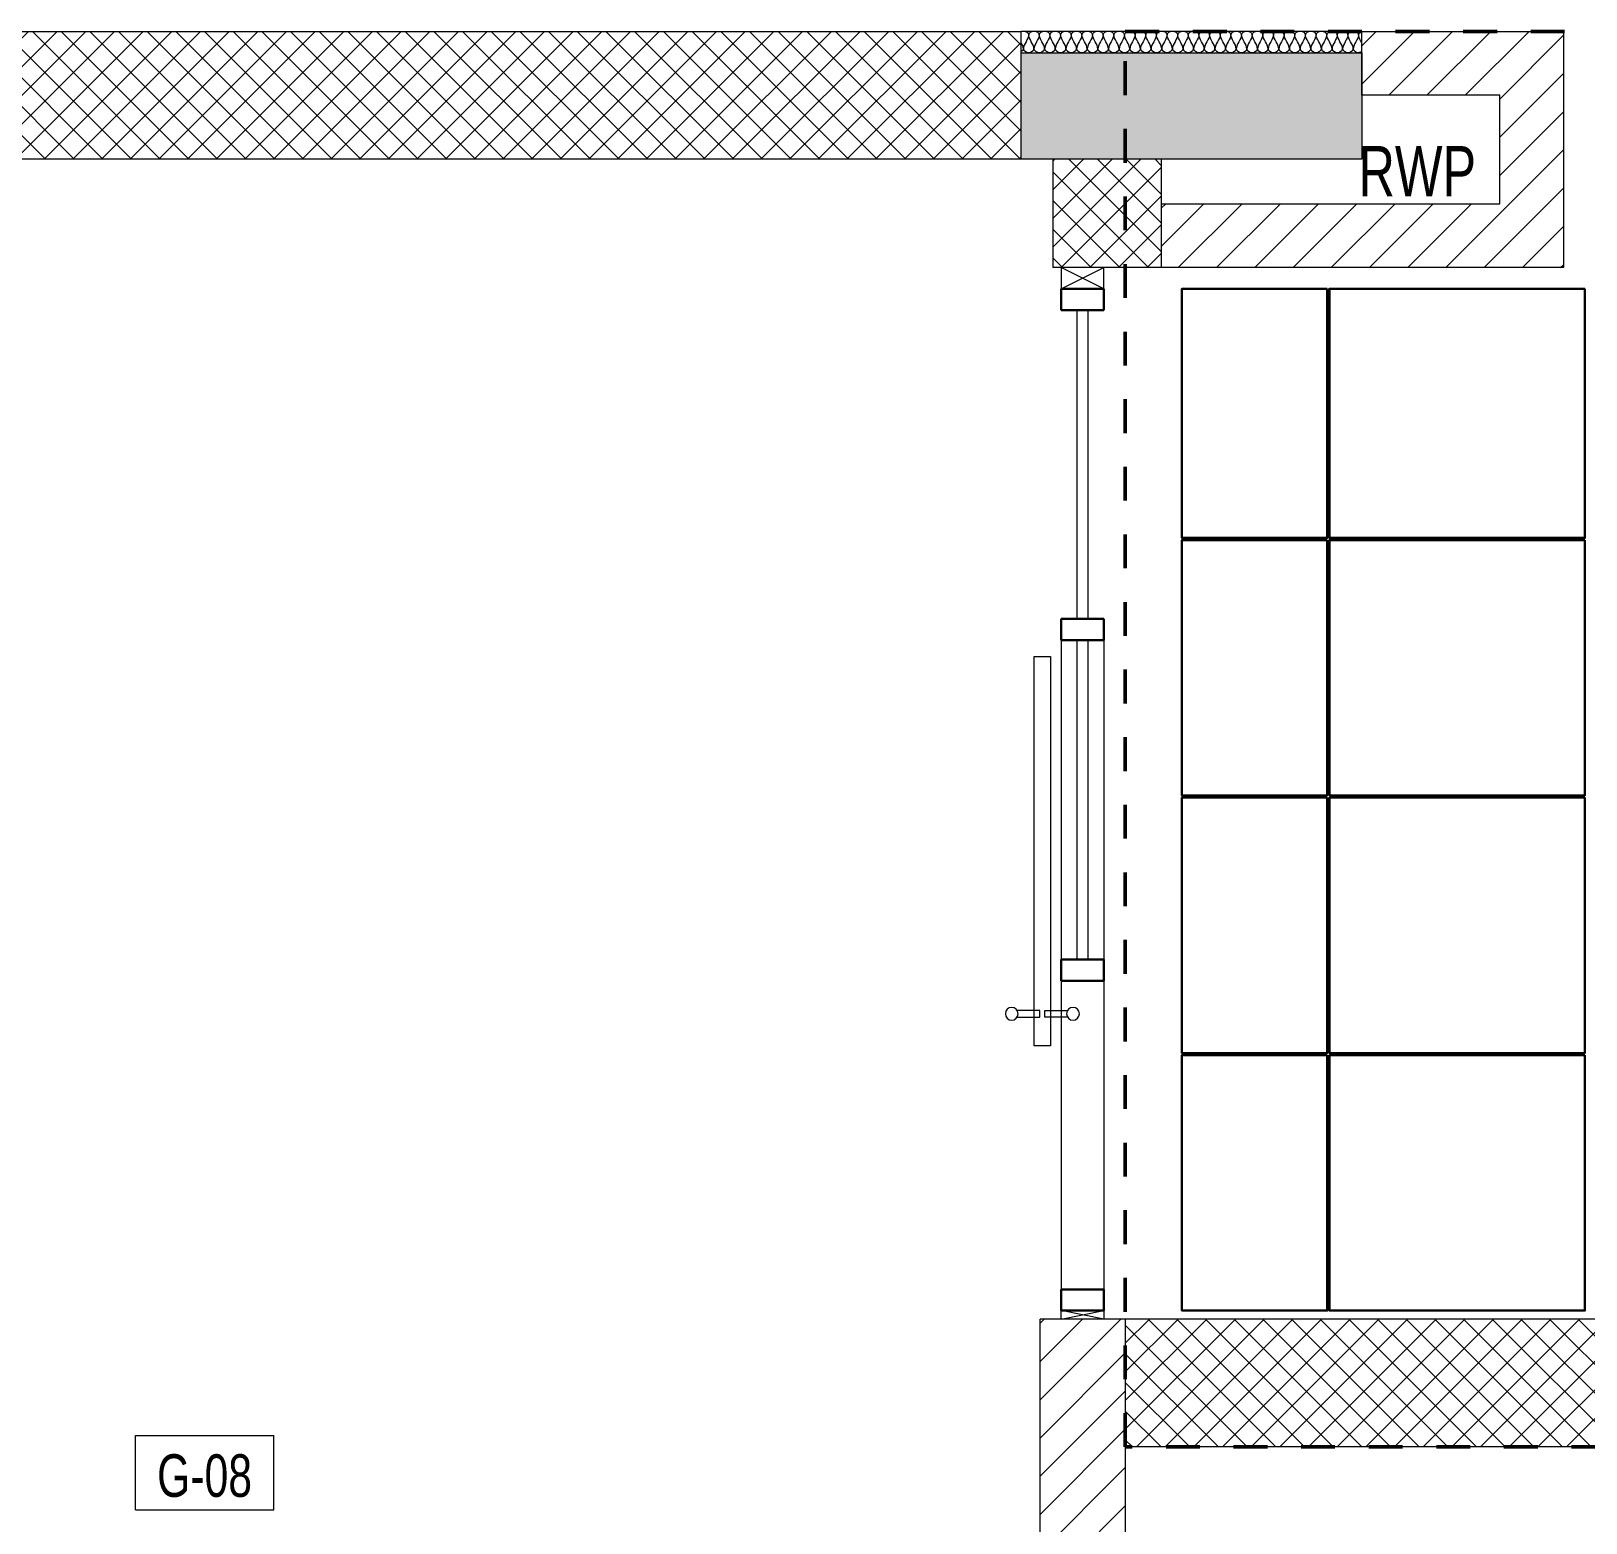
# Model space of a CAD drawing. Header units: millimetres. Extents: x -18512 to 101824, y -95768 to 52898.
# Drawn here: x 23193 to 26845, y -79725 to -76222 of the extents above; entities that cross this region are included whole.
import ezdxf

# ---------------------------------------------------------------- set-up
doc = ezdxf.new("R2010")
doc.units = ezdxf.units.MM
doc.header["$LTSCALE"] = 25
doc.linetypes.add('Dash', pattern=[6.35, 3.175, -3.175])
for name, color, linetype, lineweight in [('_FW_WALL_EXISTING', 150, 'Continuous', 25), ('A-ANNO-TEXT', 2, 'Continuous', 9), ('A-AREA-IDEN', 2, 'Continuous', 9), ('A-DETL-INSL', 8, 'Continuous', 9), ('A-DOOR', 31, 'Continuous', 18), ('A-FLOR-OTLN', 6, 'Continuous', 18), ('A-FLOR-STRS', 2, 'Continuous', 9), ('A-GLAZ', 6, 'Continuous', 9), ('A-GLAZ-CWMG', 51, 'Continuous', 9), ('A-TILES', 43, 'Continuous', 30), ('Archi-frame', 253, 'Continuous', 9), ('I-WALL', 2, 'Continuous', 9), ('S-COLS', 6, 'Continuous', 9)]:
    doc.layers.add(name, color=color, linetype=linetype, lineweight=lineweight)
doc.layers.add('AR WALL HATCH', color=8, linetype='Continuous')
doc.styles.add('Arial Narrow_3', font='fi_9001f.ttf', dxfattribs={"width": 0.75, "height": 117.993921})
doc.styles.add('Arial Narrow_4', font='fi_9001f.ttf', dxfattribs={"width": 0.75, "height": 147.492401})
pattern_1 = [(45, (15109.02, -8529), (-33.67596, 33.67596), []), (135, (15109.02, -8529), (-33.67596, -33.67596), [])]
pattern_2 = [(45, (15109.02, -8529), (-44.90128, 44.90128), [])]

# ---------------------------------------------------------------- blocks, each defined once
blk = doc.blocks.new('landscap')
at = {"layer": 'A-TILES', "color": 9, "ltscale": 25}
for points in [[(-33013.7, -85950.4), (-33013.7, -85609), (-32428.7, -85609), (-32428.7, -85950.4)], [(-32423.7, -85950.4), (-32423.7, -85609), (-31823.7, -85609), (-31823.7, -85950.4)], [(-31818.7, -85950.4), (-31818.7, -85609), (-31218.7, -85609), (-31218.7, -85950.4)], [(-31213.7, -85950.4), (-31213.7, -85609), (-30613.7, -85609), (-30613.7, -85950.4)], [(-33013.7, -86555.4), (-33013.7, -85955.4), (-32428.7, -85955.4), (-32428.7, -86555.4)], [(-32423.7, -86555.4), (-32423.7, -85955.4), (-31823.7, -85955.4), (-31823.7, -86555.4)], [(-31818.7, -86555.4), (-31818.7, -85955.4), (-31218.7, -85955.4), (-31218.7, -86555.4)], [(-31213.7, -86555.4), (-31213.7, -85955.4), (-30613.7, -85955.4), (-30613.7, -86555.4)]]:
    blk.add_lwpolyline(points, close=True, dxfattribs=at)
blk = doc.blocks.new('Q  CurtainWall sliding door - GD03X-7221605-GROUND FLOOR PLAN')
at = {"layer": 'A-DOOR'}
for p, q in [((276.7, -34.7), (276.7, -88)), ((292.7, -88), (292.7, -34.7)), ((1124.1, -75), (209.7, -75)), ((209.7, -75), (209.7, -113)), ((276.7, -88), (292.7, -88)), ((276.7, -153.3), (276.7, -100)), ((276.7, -100), (292.7, -100)), ((292.7, -100), (292.7, -153.3)), ((1124.1, -113), (1124.1, -75)), ((209.7, -113), (1124.1, -113))]:
    blk.add_line(p, q, dxfattribs=at)
for centre in [(284.7, -22), (284.7, -166)]:
    blk.add_circle(centre, 15, dxfattribs=at)
blk = doc.blocks.new('Rectangular Mullion - 50 x 100mm-7747995-GROUND FLOOR PLAN')
at = {"layer": 'A-GLAZ-CWMG'}
for p, q in [((10503.1, -21829.8), (10503.1, -21104.8)), ((10603.1, -21829.8), (10603.1, -21104.8))]:
    blk.add_line(p, q, dxfattribs=at)
blk = doc.blocks.new('Rectangular Mullion - 50 x 100mm-7747784-GROUND FLOOR PLAN')
at = {"layer": 'A-GLAZ-CWMG', "lineweight": 30}
for p, q in [((-50, 50), (0, 50)), ((-50, -50), (-50, 50)), ((0, 50), (0, -50)), ((0, -50), (-50, -50))]:
    blk.add_line(p, q, dxfattribs=at)
blk = doc.blocks.new('Rectangular Mullion - 50 x 100mm-7747785-GROUND FLOOR PLAN')
at = {"layer": 'A-GLAZ-CWMG', "lineweight": 30}
for p, q in [((0, 50), (-50, 50)), ((-50, 50), (-50, -50)), ((0, -50), (0, 50)), ((-50, -50), (0, -50))]:
    blk.add_line(p, q, dxfattribs=at)
blk = doc.blocks.new('System Panel - Glazed2-7074627-GROUND FLOOR PLAN')
at = {"layer": 'A-GLAZ', "lineweight": 18}
for p, q in [((375, 12.5), (-375, 12.5)), ((-375, 12.5), (-375, -12.5)), ((375, -12.5), (375, 12.5)), ((-375, -12.5), (375, -12.5))]:
    blk.add_line(p, q, dxfattribs=at)
blk = doc.blocks.new('Rectangular Mullion - 50 x 100mm-7747996-GROUND FLOOR PLAN')
at = {"layer": 'A-GLAZ-CWMG'}
for p, q in [((10503.1, -22629.8), (10503.1, -21879.8)), ((10603.1, -22629.8), (10603.1, -21879.8))]:
    blk.add_line(p, q, dxfattribs=at)
blk = doc.blocks.new('Rectangular Mullion - 50 x 100mm-5950993-GROUND FLOOR PLAN')
at = {"layer": 'A-GLAZ-CWMG', "lineweight": 30}
for p, q in [((-25, 50), (25, 50)), ((-25, -50), (-25, 50)), ((25, 50), (25, -50)), ((25, -50), (-25, -50))]:
    blk.add_line(p, q, dxfattribs=at)
blk = doc.blocks.new('System Panel - Glazed2-7074623-GROUND FLOOR PLAN')
at = {"layer": 'A-GLAZ', "lineweight": 18}
for p, q in [((362.5, 12.5), (-362.5, 12.5)), ((-362.5, 12.5), (-362.5, -12.5)), ((362.5, -12.5), (362.5, 12.5)), ((-362.5, -12.5), (362.5, -12.5))]:
    blk.add_line(p, q, dxfattribs=at)
blk = doc.blocks.new('M_NAGA Room Tag - Room Tag-1756429-GROUND FLOOR PLAN')
at = {"layer": 'A-AREA-IDEN'}
for p, q in [((-3.25, 1.75), (-3.25, -1.75)), ((-3.25, 1.75), (3.25, 1.75)), ((3.25, 1.75), (3.25, -1.75)), ((-3.25, -1.75), (3.25, -1.75))]:
    blk.add_line(p, q, dxfattribs=at)

msp = doc.modelspace()

# ---------------------------------------------------------------- hatches: boundary and pattern name
at = {"layer": 'AR WALL HATCH', "lineweight": 5, "ltscale": 25}
h = msp.add_hatch(dxfattribs=at)
h.set_pattern_fill('ANSI37', color=256, scale=15, style=0)
h.set_pattern_definition(pattern_1)
h.paths.add_polyline_path([(21758.1, -76222.4), (25518.1, -76222.4), (25518.1, -76522.4), (21758.1, -76522.4)])
h = msp.add_hatch(dxfattribs=at)
h.set_pattern_fill('ANSI31', color=256, scale=20, style=0)
h.set_pattern_definition(pattern_2)
h.paths.add_polyline_path([(25847.3, -76776.9), (25847.3, -76626.9), (26642.3, -76626.9), (26642.3, -76372.4), (26318.1, -76372.4), (26318.1, -76222.4), (26791.3, -76222.4), (26791.3, -76776.9)])
h = msp.add_hatch(dxfattribs=at)
h.set_pattern_fill('ANSI37', color=256, scale=15, style=0)
h.set_pattern_definition([(45, (16555.197, -8244.73), (-33.67596, 33.67596), []), (135, (16555.197, -8244.73), (-33.67596, -33.67596), [])])
h.paths.add_polyline_path([(25592.9, -76522.4), (25847.3, -76522.4), (25847.3, -76776.9), (25592.9, -76776.9)])
h = msp.add_hatch(dxfattribs=at)
h.set_pattern_fill('ANSI31', color=256, scale=20, style=0)
h.set_pattern_definition(pattern_2)
h.paths.add_polyline_path([(25762.9, -79246.9), (25762.9, -80452.4), (25565.9, -80452.4), (25565.9, -81052.4), (25762.9, -81052.4), (25762.9, -82007.4), (25562.9, -82007.4), (25562.9, -79246.9)], flags=0)
h = msp.add_hatch(dxfattribs=at)
h.set_pattern_fill('ANSI37', color=256, scale=15, style=0)
h.set_pattern_definition(pattern_1)
h.paths.add_polyline_path([(25762.9, -79546.9), (30692.6, -79546.9), (30692.6, -79246.9), (25762.9, -79246.9)])
at = {"layer": 'S-COLS'}
msp.add_hatch(color=252, dxfattribs=at).paths.add_polyline_path([(26318.1, -76272.4), (26318.1, -76522.4), (25518.1, -76522.4), (25518.1, -76272.4)], flags=0)

# ---------------------------------------------------------------- linework, layer by layer
at = {"layer": 'A-DETL-INSL', "color": 1}
msp.add_lwpolyline([(26318.1, -76222.4), (25518.1, -76222.4)], dxfattribs=at)
at = {"layer": 'A-DETL-INSL'}
for points, knots in [([(25518.1, -76222.5), (25519.8, -76221.9), (25527.8, -76220.3), (25535.9, -76226), (25535.9, -76229.9)], [1.003468, 1.003468, 1.003468, 1.003468, 1.414214, 2.828427, 2.828427, 2.828427, 2.828427]), ([(26298.4, -76263.2), (26298.4, -76267.1), (26307.2, -76273.3), (26316, -76270.8), (26318.1, -76269.7)], [0, 0, 0, 0, 1.414214, 1.989571, 1.989571, 1.989571, 1.989571])]:
    msp.add_open_spline(points, degree=3, knots=knots, dxfattribs=at)
for points in [[(25523.4, -76263.2), (25523.4, -76258.1), (25520.9, -76253.1), (25518.1, -76248.2)], [(25535.9, -76229.9), (25535.9, -76241.3), (25523.4, -76251.8), (25523.4, -76263.2)], [(25535.9, -76229.9), (25535.9, -76226), (25548.4, -76217.1), (25560.9, -76226), (25560.9, -76229.9)], [(25548.4, -76263.2), (25548.4, -76251.8), (25535.9, -76241.3), (25535.9, -76229.9)], [(25560.9, -76229.9), (25560.9, -76241.3), (25548.4, -76251.8), (25548.4, -76263.2)], [(25560.9, -76229.9), (25560.9, -76226), (25573.4, -76217.1), (25585.9, -76226), (25585.9, -76229.9)], [(25573.4, -76263.2), (25573.4, -76251.8), (25560.9, -76241.3), (25560.9, -76229.9)], [(25585.9, -76229.9), (25585.9, -76241.3), (25573.4, -76251.8), (25573.4, -76263.2)], [(25585.9, -76229.9), (25585.9, -76226), (25598.4, -76217.1), (25610.9, -76226), (25610.9, -76229.9)], [(25598.4, -76263.2), (25598.4, -76251.8), (25585.9, -76241.3), (25585.9, -76229.9)], [(25610.9, -76229.9), (25610.9, -76241.3), (25598.4, -76251.8), (25598.4, -76263.2)], [(25610.9, -76229.9), (25610.9, -76226), (25623.4, -76217.1), (25635.9, -76226), (25635.9, -76229.9)], [(25623.4, -76263.2), (25623.4, -76251.8), (25610.9, -76241.3), (25610.9, -76229.9)], [(25635.9, -76229.9), (25635.9, -76241.3), (25623.4, -76251.8), (25623.4, -76263.2)], [(25635.9, -76229.9), (25635.9, -76226), (25648.4, -76217.1), (25660.9, -76226), (25660.9, -76229.9)], [(25648.4, -76263.2), (25648.4, -76251.8), (25635.9, -76241.3), (25635.9, -76229.9)], [(25660.9, -76229.9), (25660.9, -76241.3), (25648.4, -76251.8), (25648.4, -76263.2)], [(25660.9, -76229.9), (25660.9, -76226), (25673.4, -76217.1), (25685.9, -76226), (25685.9, -76229.9)], [(25673.4, -76263.2), (25673.4, -76251.8), (25660.9, -76241.3), (25660.9, -76229.9)], [(25685.9, -76229.9), (25685.9, -76241.3), (25673.4, -76251.8), (25673.4, -76263.2)], [(25685.9, -76229.9), (25685.9, -76226), (25698.4, -76217.1), (25710.9, -76226), (25710.9, -76229.9)], [(25698.4, -76263.2), (25698.4, -76251.8), (25685.9, -76241.3), (25685.9, -76229.9)], [(25710.9, -76229.9), (25710.9, -76241.3), (25698.4, -76251.8), (25698.4, -76263.2)], [(25710.9, -76229.9), (25710.9, -76226), (25723.4, -76217.1), (25735.9, -76226), (25735.9, -76229.9)], [(25723.4, -76263.2), (25723.4, -76251.8), (25710.9, -76241.3), (25710.9, -76229.9)], [(25735.9, -76229.9), (25735.9, -76241.3), (25723.4, -76251.8), (25723.4, -76263.2)], [(25735.9, -76229.9), (25735.9, -76226), (25748.4, -76217.1), (25760.9, -76226), (25760.9, -76229.9)], [(25748.4, -76263.2), (25748.4, -76251.8), (25735.9, -76241.3), (25735.9, -76229.9)], [(25760.9, -76229.9), (25760.9, -76241.3), (25748.4, -76251.8), (25748.4, -76263.2)], [(25760.9, -76229.9), (25760.9, -76226), (25773.4, -76217.1), (25785.9, -76226), (25785.9, -76229.9)], [(25773.4, -76263.2), (25773.4, -76251.8), (25760.9, -76241.3), (25760.9, -76229.9)], [(25785.9, -76229.9), (25785.9, -76241.3), (25773.4, -76251.8), (25773.4, -76263.2)], [(25785.9, -76229.9), (25785.9, -76226), (25798.4, -76217.1), (25810.9, -76226), (25810.9, -76229.9)], [(25798.4, -76263.2), (25798.4, -76251.8), (25785.9, -76241.3), (25785.9, -76229.9)], [(25810.9, -76229.9), (25810.9, -76241.3), (25798.4, -76251.8), (25798.4, -76263.2)], [(25810.9, -76229.9), (25810.9, -76226), (25823.4, -76217.1), (25835.9, -76226), (25835.9, -76229.9)], [(25823.4, -76263.2), (25823.4, -76251.8), (25810.9, -76241.3), (25810.9, -76229.9)], [(25835.9, -76229.9), (25835.9, -76241.3), (25823.4, -76251.8), (25823.4, -76263.2)], [(25835.9, -76229.9), (25835.9, -76226), (25848.4, -76217.1), (25860.9, -76226), (25860.9, -76229.9)], [(25848.4, -76263.2), (25848.4, -76251.8), (25835.9, -76241.3), (25835.9, -76229.9)], [(25860.9, -76229.9), (25860.9, -76241.3), (25848.4, -76251.8), (25848.4, -76263.2)], [(25860.9, -76229.9), (25860.9, -76226), (25873.4, -76217.1), (25885.9, -76226), (25885.9, -76229.9)], [(25873.4, -76263.2), (25873.4, -76251.8), (25860.9, -76241.3), (25860.9, -76229.9)], [(25885.9, -76229.9), (25885.9, -76241.3), (25873.4, -76251.8), (25873.4, -76263.2)], [(25885.9, -76229.9), (25885.9, -76226), (25898.4, -76217.1), (25910.9, -76226), (25910.9, -76229.9)], [(25898.4, -76263.2), (25898.4, -76251.8), (25885.9, -76241.3), (25885.9, -76229.9)], [(25910.9, -76229.9), (25910.9, -76241.3), (25898.4, -76251.8), (25898.4, -76263.2)], [(25910.9, -76229.9), (25910.9, -76226), (25923.4, -76217.1), (25935.9, -76226), (25935.9, -76229.9)], [(25923.4, -76263.2), (25923.4, -76251.8), (25910.9, -76241.3), (25910.9, -76229.9)], [(25935.9, -76229.9), (25935.9, -76241.3), (25923.4, -76251.8), (25923.4, -76263.2)], [(25935.9, -76229.9), (25935.9, -76226), (25948.4, -76217.1), (25960.9, -76226), (25960.9, -76229.9)], [(25948.4, -76263.2), (25948.4, -76251.8), (25935.9, -76241.3), (25935.9, -76229.9)], [(25960.9, -76229.9), (25960.9, -76241.3), (25948.4, -76251.8), (25948.4, -76263.2)], [(25960.9, -76229.9), (25960.9, -76226), (25973.4, -76217.1), (25985.9, -76226), (25985.9, -76229.9)], [(25973.4, -76263.2), (25973.4, -76251.8), (25960.9, -76241.3), (25960.9, -76229.9)], [(25985.9, -76229.9), (25985.9, -76241.3), (25973.4, -76251.8), (25973.4, -76263.2)], [(25985.9, -76229.9), (25985.9, -76226), (25998.4, -76217.1), (26010.9, -76226), (26010.9, -76229.9)], [(25998.4, -76263.2), (25998.4, -76251.8), (25985.9, -76241.3), (25985.9, -76229.9)], [(26010.9, -76229.9), (26010.9, -76241.3), (25998.4, -76251.8), (25998.4, -76263.2)], [(26010.9, -76229.9), (26010.9, -76226), (26023.4, -76217.1), (26035.9, -76226), (26035.9, -76229.9)], [(26023.4, -76263.2), (26023.4, -76251.8), (26010.9, -76241.3), (26010.9, -76229.9)], [(26035.9, -76229.9), (26035.9, -76241.3), (26023.4, -76251.8), (26023.4, -76263.2)], [(26035.9, -76229.9), (26035.9, -76226), (26048.4, -76217.1), (26060.9, -76226), (26060.9, -76229.9)], [(26048.4, -76263.2), (26048.4, -76251.8), (26035.9, -76241.3), (26035.9, -76229.9)], [(26060.9, -76229.9), (26060.9, -76241.3), (26048.4, -76251.8), (26048.4, -76263.2)], [(26060.9, -76229.9), (26060.9, -76226), (26073.4, -76217.1), (26085.9, -76226), (26085.9, -76229.9)], [(26073.4, -76263.2), (26073.4, -76251.8), (26060.9, -76241.3), (26060.9, -76229.9)], [(26085.9, -76229.9), (26085.9, -76241.3), (26073.4, -76251.8), (26073.4, -76263.2)], [(26085.9, -76229.9), (26085.9, -76226), (26098.4, -76217.1), (26110.9, -76226), (26110.9, -76229.9)], [(26098.4, -76263.2), (26098.4, -76251.8), (26085.9, -76241.3), (26085.9, -76229.9)], [(26110.9, -76229.9), (26110.9, -76241.3), (26098.4, -76251.8), (26098.4, -76263.2)], [(26110.9, -76229.9), (26110.9, -76226), (26123.4, -76217.1), (26135.9, -76226), (26135.9, -76229.9)], [(26123.4, -76263.2), (26123.4, -76251.8), (26110.9, -76241.3), (26110.9, -76229.9)], [(26135.9, -76229.9), (26135.9, -76241.3), (26123.4, -76251.8), (26123.4, -76263.2)], [(26135.9, -76229.9), (26135.9, -76226), (26148.4, -76217.1), (26160.9, -76226), (26160.9, -76229.9)], [(26148.4, -76263.2), (26148.4, -76251.8), (26135.9, -76241.3), (26135.9, -76229.9)], [(26160.9, -76229.9), (26160.9, -76241.3), (26148.4, -76251.8), (26148.4, -76263.2)], [(26160.9, -76229.9), (26160.9, -76226), (26173.4, -76217.1), (26185.9, -76226), (26185.9, -76229.9)], [(26173.4, -76263.2), (26173.4, -76251.8), (26160.9, -76241.3), (26160.9, -76229.9)], [(26185.9, -76229.9), (26185.9, -76241.3), (26173.4, -76251.8), (26173.4, -76263.2)], [(26185.9, -76229.9), (26185.9, -76226), (26198.4, -76217.1), (26210.9, -76226), (26210.9, -76229.9)], [(26198.4, -76263.2), (26198.4, -76251.8), (26185.9, -76241.3), (26185.9, -76229.9)], [(26210.9, -76229.9), (26210.9, -76241.3), (26198.4, -76251.8), (26198.4, -76263.2)], [(26210.9, -76229.9), (26210.9, -76226), (26223.4, -76217.1), (26235.9, -76226), (26235.9, -76229.9)], [(26223.4, -76263.2), (26223.4, -76251.8), (26210.9, -76241.3), (26210.9, -76229.9)], [(26235.9, -76229.9), (26235.9, -76241.3), (26223.4, -76251.8), (26223.4, -76263.2)], [(26235.9, -76229.9), (26235.9, -76226), (26248.4, -76217.1), (26260.9, -76226), (26260.9, -76229.9)], [(26248.4, -76263.2), (26248.4, -76251.8), (26235.9, -76241.3), (26235.9, -76229.9)], [(26260.9, -76229.9), (26260.9, -76241.3), (26248.4, -76251.8), (26248.4, -76263.2)], [(26260.9, -76229.9), (26260.9, -76226), (26273.4, -76217.1), (26285.9, -76226), (26285.9, -76229.9)], [(26273.4, -76263.2), (26273.4, -76251.8), (26260.9, -76241.3), (26260.9, -76229.9)], [(26285.9, -76229.9), (26285.9, -76241.3), (26273.4, -76251.8), (26273.4, -76263.2)], [(26285.9, -76229.9), (26285.9, -76226), (26298.4, -76217.1), (26310.9, -76226), (26310.9, -76229.9)], [(26298.4, -76263.2), (26298.4, -76251.8), (26285.9, -76241.3), (26285.9, -76229.9)], [(26310.9, -76229.9), (26310.9, -76241.3), (26298.4, -76251.8), (26298.4, -76263.2)], [(26310.9, -76229.9), (26310.9, -76227.1), (26314, -76224.1), (26318.1, -76222.5)], [(26318.1, -76248.2), (26314.7, -76242.2), (26310.9, -76236.2), (26310.9, -76229.9)], [(25518.1, -76269.6), (25521.1, -76268), (25523.4, -76265.5), (25523.4, -76263.2)], [(25523.4, -76263.2), (25523.4, -76267.1), (25535.9, -76276), (25548.4, -76267.1), (25548.4, -76263.2)], [(25548.4, -76263.2), (25548.4, -76267.1), (25560.9, -76276), (25573.4, -76267.1), (25573.4, -76263.2)], [(25573.4, -76263.2), (25573.4, -76267.1), (25585.9, -76276), (25598.4, -76267.1), (25598.4, -76263.2)], [(25598.4, -76263.2), (25598.4, -76267.1), (25610.9, -76276), (25623.4, -76267.1), (25623.4, -76263.2)], [(25623.4, -76263.2), (25623.4, -76267.1), (25635.9, -76276), (25648.4, -76267.1), (25648.4, -76263.2)], [(25648.4, -76263.2), (25648.4, -76267.1), (25660.9, -76276), (25673.4, -76267.1), (25673.4, -76263.2)], [(25673.4, -76263.2), (25673.4, -76267.1), (25685.9, -76276), (25698.4, -76267.1), (25698.4, -76263.2)], [(25698.4, -76263.2), (25698.4, -76267.1), (25710.9, -76276), (25723.4, -76267.1), (25723.4, -76263.2)], [(25723.4, -76263.2), (25723.4, -76267.1), (25735.9, -76276), (25748.4, -76267.1), (25748.4, -76263.2)], [(25748.4, -76263.2), (25748.4, -76267.1), (25760.9, -76276), (25773.4, -76267.1), (25773.4, -76263.2)], [(25773.4, -76263.2), (25773.4, -76267.1), (25785.9, -76276), (25798.4, -76267.1), (25798.4, -76263.2)], [(25798.4, -76263.2), (25798.4, -76267.1), (25810.9, -76276), (25823.4, -76267.1), (25823.4, -76263.2)], [(25823.4, -76263.2), (25823.4, -76267.1), (25835.9, -76276), (25848.4, -76267.1), (25848.4, -76263.2)], [(25848.4, -76263.2), (25848.4, -76267.1), (25860.9, -76276), (25873.4, -76267.1), (25873.4, -76263.2)], [(25873.4, -76263.2), (25873.4, -76267.1), (25885.9, -76276), (25898.4, -76267.1), (25898.4, -76263.2)], [(25898.4, -76263.2), (25898.4, -76267.1), (25910.9, -76276), (25923.4, -76267.1), (25923.4, -76263.2)], [(25923.4, -76263.2), (25923.4, -76267.1), (25935.9, -76276), (25948.4, -76267.1), (25948.4, -76263.2)], [(25948.4, -76263.2), (25948.4, -76267.1), (25960.9, -76276), (25973.4, -76267.1), (25973.4, -76263.2)], [(25973.4, -76263.2), (25973.4, -76267.1), (25985.9, -76276), (25998.4, -76267.1), (25998.4, -76263.2)], [(25998.4, -76263.2), (25998.4, -76267.1), (26010.9, -76276), (26023.4, -76267.1), (26023.4, -76263.2)], [(26023.4, -76263.2), (26023.4, -76267.1), (26035.9, -76276), (26048.4, -76267.1), (26048.4, -76263.2)], [(26048.4, -76263.2), (26048.4, -76267.1), (26060.9, -76276), (26073.4, -76267.1), (26073.4, -76263.2)], [(26073.4, -76263.2), (26073.4, -76267.1), (26085.9, -76276), (26098.4, -76267.1), (26098.4, -76263.2)], [(26098.4, -76263.2), (26098.4, -76267.1), (26110.9, -76276), (26123.4, -76267.1), (26123.4, -76263.2)], [(26123.4, -76263.2), (26123.4, -76267.1), (26135.9, -76276), (26148.4, -76267.1), (26148.4, -76263.2)], [(26148.4, -76263.2), (26148.4, -76267.1), (26160.9, -76276), (26173.4, -76267.1), (26173.4, -76263.2)], [(26173.4, -76263.2), (26173.4, -76267.1), (26185.9, -76276), (26198.4, -76267.1), (26198.4, -76263.2)], [(26198.4, -76263.2), (26198.4, -76267.1), (26210.9, -76276), (26223.4, -76267.1), (26223.4, -76263.2)], [(26223.4, -76263.2), (26223.4, -76267.1), (26235.9, -76276), (26248.4, -76267.1), (26248.4, -76263.2)], [(26248.4, -76263.2), (26248.4, -76267.1), (26260.9, -76276), (26273.4, -76267.1), (26273.4, -76263.2)], [(26273.4, -76263.2), (26273.4, -76267.1), (26285.9, -76276), (26298.4, -76267.1), (26298.4, -76263.2)]]:
    msp.add_open_spline(points, degree=3, dxfattribs=at)
at = {"layer": 'A-FLOR-OTLN'}
msp.add_line((25895.9, -76826.9), (25895.9, -79226.9), dxfattribs=at)
at = {"layer": 'A-FLOR-STRS', "color": 20, "linetype": 'Dash', "lineweight": 50, "true_color": 0xf8311b}
msp.add_lwpolyline([(31017.9, -79546.9), (25762.9, -79546.9), (25762.9, -76222.4), (31017.9, -76222.4)], close=True, dxfattribs=at)
at = {"layer": 'Archi-frame', "color": 252}
for points in [[(25612.1, -76826.9), (25712.1, -76826.9), (25712.1, -76776.9), (25612.1, -76776.9)], [(25612.1, -79226.9), (25712.1, -79226.9), (25712.1, -79246.9), (25612.1, -79246.9)]]:
    msp.add_lwpolyline(points, close=True, dxfattribs=at)
for points in [[(25712.1, -76826.9), (25612.1, -76776.9)], [(25612.1, -76826.9), (25712.1, -76776.9)], [(25712.1, -79246.9), (25612.1, -79226.9)], [(25612.1, -79246.9), (25712.1, -79226.9)]]:
    msp.add_lwpolyline(points, dxfattribs=at)
at = {"layer": 'I-WALL'}
for p, q in [((21758.1, -76222.4), (25518.1, -76222.4)), ((25518.1, -76522.4), (25518.1, -76222.4)), ((26318.1, -76222.4), (26792.3, -76222.4)), ((26318.1, -76372.4), (26318.1, -76222.4)), ((26792.3, -76222.4), (26792.3, -76776.9)), ((26642.3, -76372.4), (26318.1, -76372.4)), ((26642.3, -76626.9), (26642.3, -76372.4)), ((25847.3, -76522.4), (21758.1, -76522.4)), ((25592.9, -76522.4), (25592.9, -76776.9)), ((25847.3, -76522.4), (25847.3, -76626.9)), ((25847.3, -76626.9), (26642.3, -76626.9)), ((25847.3, -76626.9), (25847.3, -76776.9)), ((26792.3, -76776.9), (25592.9, -76776.9)), ((30692.9, -79246.9), (25562.9, -79246.9)), ((25762.9, -79246.9), (25762.9, -80452.4)), ((30692.9, -79546.9), (25762.9, -79546.9))]:
    msp.add_line(p, q, dxfattribs=at)
msp.add_lwpolyline([(25562.9, -82007.4), (25562.9, -79246.9)], dxfattribs=at)
at = {"layer": 'S-COLS', "color": 8}
for p, q in [((25518.1, -76522.4), (25518.1, -76272.4)), ((25518.1, -76272.4), (26318.1, -76272.4)), ((26318.1, -76272.4), (26318.1, -76522.4)), ((26318.1, -76522.4), (25518.1, -76522.4))]:
    msp.add_line(p, q, dxfattribs=at)

# ---------------------------------------------------------------- block references
at = {"layer": '_FW_WALL_EXISTING', "xscale": -1, "rotation": 90}
msp.add_blockref('landscap', (-59713.1, -109840.6), dxfattribs=at)
at = {"layer": 'A-AREA-IDEN', "lineweight": 18, "xscale": -49.99999999999998, "yscale": 49.99999999999998, "zscale": 49.99999999999998, "rotation": 180}
msp.add_blockref('M_NAGA Room Tag - Room Tag-1756429-GROUND FLOOR PLAN', (23600.6, -79607.6), dxfattribs=at)
at = {"layer": 'A-DOOR', "xscale": -1, "rotation": 270}
msp.add_blockref('Q  CurtainWall sliding door - GD03X-7221605-GROUND FLOOR PLAN', (25662.1, -78814.4), dxfattribs=at)
at = {"layer": 'A-GLAZ', "xscale": -1, "rotation": 270}
for name, p in [('System Panel - Glazed2-7074623-GROUND FLOOR PLAN', (25662.1, -77239.4)), ('System Panel - Glazed2-7074627-GROUND FLOOR PLAN', (25662.1, -78026.9))]:
    msp.add_blockref(name, p, dxfattribs=at)
at = {"layer": 'A-GLAZ-CWMG', "extrusion": (0, 0, -1), "xscale": -1, "rotation": 270}
for name, p in [('Rectangular Mullion - 50 x 100mm-7747784-GROUND FLOOR PLAN', (-25662.1, -76826.9)), ('Rectangular Mullion - 50 x 100mm-5950993-GROUND FLOOR PLAN', (-25662.1, -77626.9)), ('Rectangular Mullion - 50 x 100mm-5950993-GROUND FLOOR PLAN', (-25662.1, -78426.9))]:
    msp.add_blockref(name, p, dxfattribs=at)
at = {"layer": 'A-GLAZ-CWMG', "xscale": -1}
for name, p, rotation in [('Rectangular Mullion - 50 x 100mm-7747996-GROUND FLOOR PLAN', (15109, -100281.6), 180), ('Rectangular Mullion - 50 x 100mm-7747995-GROUND FLOOR PLAN', (15109, -100281.6), 180), ('Rectangular Mullion - 50 x 100mm-7747785-GROUND FLOOR PLAN', (25662.1, -79226.9), 90)]:
    msp.add_blockref(name, p, dxfattribs=dict(at, rotation=rotation))

# ---------------------------------------------------------------- texts
at = {"layer": 'A-ANNO-TEXT', "color": 7, "insert": (26310.7, -76609.4), "char_height": 117.99, "width": 276.48, "attachment_point": 7, "line_spacing_factor": 0.968573, "style": 'Arial Narrow_3'}
msp.add_mtext('RWP', dxfattribs=at)
at = {"layer": 'A-AREA-IDEN', "lineweight": 18, "insert": (23600.2, -79665.7), "char_height": 100, "width": 747, "attachment_point": 8, "line_spacing_factor": 0.968573, "style": 'Arial Narrow_4'}
msp.add_mtext('G-08', dxfattribs=at)

doc.saveas('drawing.dxf')
